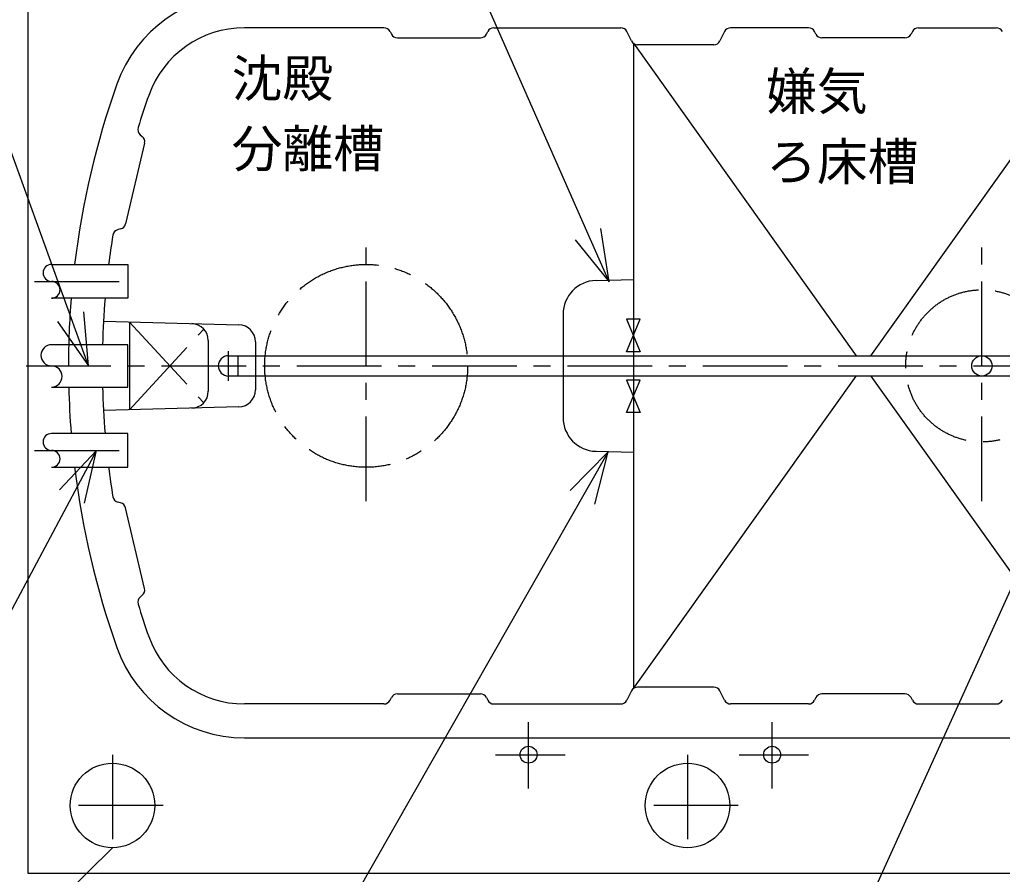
# Model space of a CAD drawing. Units: millimetres, scale not verified. Extents: x -14850 to 14850, y -10500 to 10500.
# Drawn here: x -10206 to -7302, y -314 to 2214 of the extents above; entities that cross this region are included whole.
import ezdxf
from ezdxf.enums import TextEntityAlignment as Align

# ---------------------------------------------------------------- set-up
doc = ezdxf.new("R2010")
doc.units = ezdxf.units.MM
doc.header["$LTSCALE"] = 50
doc.linetypes.add('CHAIN1', pattern=[8, 5, -1, 1, -1])
doc.linetypes.add('LONG_DASHED1', pattern=[7, 6, -1])
for name, color, linetype, lineweight in [('0-0_製作', 5, 'Continuous', 25), ('0-1_躯体', 3, 'Continuous', 25), ('0-2_空気管', 3, 'Continuous', 25), ('0-6_文字', 5, 'Continuous', 25)]:
    doc.layers.add(name, color=color, linetype=linetype, lineweight=lineweight)
doc.styles.add('ＭＳ ゴシック', font='')
doc.styles.get('ＭＳ ゴシック').set_extended_font_data('MS Gothic')

msp = doc.modelspace()

# ---------------------------------------------------------------- linework, layer by layer
at = {"layer": '0-0_製作', "color": 3}
msp.add_circle((-7362.05, 1189.81), 30, dxfattribs=at)
at = {"layer": '0-1_躯体'}
for p, q in [((-8464.05, 1437.94), (-9097.06, 2877.67)), ((-9129.41, 2189.81), (-9541.95, 2189.81)), ((-9111.52, 2178.75), (-9107.57, 2170.87)), ((-8826.52, 2170.87), (-8822.57, 2178.75)), ((-8804.69, 2189.81), (-8429.41, 2189.81)), ((-8397.57, 2150.87), (-8411.52, 2178.75)), ((-8122.57, 2178.75), (-8136.52, 2150.87)), ((-7874.41, 2189.81), (-8104.69, 2189.81)), ((-7852.57, 2170.87), (-7856.52, 2178.75)), ((-7567.57, 2178.75), (-7571.52, 2170.87)), ((-7549.69, 2189.81), (-7319.41, 2189.81)), ((-9089.69, 2159.81), (-8844.41, 2159.81)), ((-7589.41, 2159.81), (-7834.69, 2159.81)), ((-8392.05, 2144.09), (-8392.05, 235.53)), ((-8392.05, 2144.09), (-7733.42, 1219.81)), ((-8154.41, 2139.81), (-8379.69, 2139.81)), ((-7690.67, 1219.81), (-7032.05, 2144.09)), ((-10003.14, 1189.81), (-10308.12, 2034.45)), ((-9849.88, 1873.42), (-9843.8, 1868.37)), ((-9837.12, 1848.43), (-9893.03, 1609.61)), ((-9907.87, 1594.71), (-9915.56, 1592.89)), ((-8502.65, 1442.36), (-8392.05, 1445.26)), ((-8600.03, 1342.39), (-8600.03, 1037.23)), ((-9958.43, 1321.57), (-9558.03, 1311.09)), ((-9881.57, 1319.56), (-9881.57, 1060.06)), ((-9648.65, 1264.75), (-9648.65, 1114.87)), ((-9509.34, 1261.1), (-9509.34, 1118.52)), ((-9589.2, 1219.81), (-6592.05, 1219.81)), ((-9561.2, 1219.81), (-9561.2, 1159.81)), ((-6592.05, 1159.81), (-9589.2, 1159.81)), ((-8392.05, 235.53), (-7733.42, 1159.81)), ((-7690.67, 1159.81), (-7032.05, 235.53)), ((-10112.05, 1127.31), (-9886.64, 1127.31)), ((-9558.03, 1068.54), (-9958.43, 1058.05)), ((-9979.17, 939.81), (-10270.09, 395.07)), ((-8466.85, 935.53), (-9296.44, -520.81)), ((-8466.85, 935.53), (-8578.71, 821.13)), ((-8506.53, 780.52), (-8466.85, 935.53)), ((-8502.65, 937.26), (-8392.05, 934.36)), ((-7093.03, 936), (-7729.06, -467.34)), ((-9907.87, 784.91), (-9915.56, 786.74)), ((-9837.12, 531.19), (-9893.03, 770.01)), ((-9849.88, 506.2), (-9843.8, 511.25)), ((-8154.41, 239.81), (-8379.69, 239.81)), ((-9111.52, 200.87), (-9107.57, 208.76)), ((-9089.69, 219.81), (-8844.41, 219.81)), ((-8826.52, 208.76), (-8822.57, 200.87)), ((-8397.57, 228.75), (-8411.52, 200.87)), ((-8122.57, 200.87), (-8136.52, 228.75)), ((-7852.57, 208.76), (-7856.52, 200.87)), ((-7589.41, 219.81), (-7834.69, 219.81)), ((-7567.57, 200.87), (-7571.52, 208.76)), ((-9129.41, 189.81), (-9541.95, 189.81)), ((-8804.69, 189.81), (-8429.41, 189.81)), ((-7874.41, 189.81), (-8104.69, 189.81)), ((-7549.69, 189.81), (-7319.41, 189.81)), ((-9541.95, 89.81), (-6217.05, 89.81))]:
    msp.add_line(p, q, dxfattribs=at)
at = {"layer": '0-1_躯体', "linetype": 'LONG_DASHED1'}
msp.add_line((-9589.2, 1145.75), (-9589.2, 1233), dxfattribs=at)
at = {"layer": '0-1_躯体', "color": 2, "linetype": 'CHAIN1'}
for p, q in [((-9932.05, 39.81), (-9932.05, -260.19)), ((-8232.05, 39.81), (-8232.05, -260.19)), ((-9782.05, -110.19), (-10082.05, -110.19)), ((-8082.05, -110.19), (-8382.05, -110.19))]:
    msp.add_line(p, q, dxfattribs=at)
at = {"layer": '0-1_躯体', "color": 2}
msp.add_line((-10224.75, -523.68), (-9932.05, -235.19), dxfattribs=at)
msp.add_lwpolyline([(-10182.05, 2689.81), (-10182.05, -310.19), (-4582.05, -310.19)], dxfattribs=at)
at = {"layer": '0-1_躯体'}
for points in [[(-8564.06, 1562.83), (-8464.05, 1437.94), (-8488.21, 1596.1)], [(-10112.05, 1489.81), (-9886.64, 1489.81), (-9886.64, 1389.81), (-10112.05, 1389.81)], [(-10094.58, 1321.11), (-10003.14, 1189.81), (-10016.68, 1349.24)], [(-9886.64, 1127.31), (-9886.64, 1252.31), (-10112.05, 1252.31)], [(-10112.05, 889.81), (-9886.64, 889.81), (-9886.64, 989.81), (-10112.05, 989.81)], [(-10015.12, 783.9), (-9979.17, 939.81), (-10088.26, 822.76)]]:
    msp.add_lwpolyline(points, dxfattribs=at)
for points in [[(-8372.05, 1327.81), (-8412.05, 1327.81), (-8372.05, 1231.81), (-8412.05, 1231.81)], [(-8372.05, 1147.81), (-8412.05, 1147.81), (-8372.05, 1051.81), (-8412.05, 1051.81)]]:
    msp.add_lwpolyline(points, close=True, dxfattribs=at)
at = {"layer": '0-1_躯体', "color": 2}
for centre in [(-9932.05, -110.19), (-8232.05, -110.19)]:
    msp.add_circle(centre, 125, dxfattribs=at)
at = {"layer": '0-1_躯体'}
for centre, radius, start, end in [((-9541.95, 1889.81), 400, 90, 160.52878), ((-9541.95, 1889.81), 300, 90, 160.52878), ((-9129.41, 2169.81), 20, 26.56505, 90), ((-8804.69, 2169.81), 20, 90, 153.43494), ((-8429.41, 2169.81), 20, 26.56505, 90), ((-8104.69, 2169.81), 20, 90, 153.43494), ((-7874.41, 2169.81), 20, 26.56505, 90), ((-7549.69, 2169.81), 20, 90, 153.43494), ((-7319.41, 2169.81), 20, 26.56505, 90), ((-9089.69, 2179.81), 20, 206.56503, 270), ((-8844.41, 2179.81), 20, 270, 333.43494), ((-8379.69, 2159.81), 20, 206.56503, 270), ((-8154.41, 2159.81), 20, 270, 333.43494), ((-7834.69, 2179.81), 20, 206.56503, 270), ((-7589.41, 2179.81), 20, 270, 333.43494), ((-7562.05, 1189.81), 2500, 160.52878, 173.10789), ((-7562.05, 1189.81), 2400, 160.52878, 162.92087), ((-9837.09, 1888.8), 20, 162.92087, 230.25755), ((-9856.59, 1852.99), 20, 346.8226, 50.25755), ((-9912.5, 1614.17), 20, 283.38765, 346.8226), ((-7562.05, 1189.81), 2400, 170.72435, 172.81923), ((-9910.93, 1573.43), 20, 103.38763, 170.72433), ((-10112.05, 1464.81), 25, 90, 270), ((-10112.05, 1414.81), 25, 270, 90), ((-8500.03, 1342.39), 100, 91.5, 180), ((-7562.05, 1189.81), 2500, 175.41142, 179.99998), ((-7562.05, 1189.81), 2400, 175.2198, 178.50775), ((-9698.65, 1264.75), 50, 0, 88.49998), ((-9559.34, 1261.1), 50, 0, 88.49998), ((-10112.05, 1221.06), 31.25, 90, 270), ((-9589.2, 1189.81), 30, 90, 270), ((-10112.05, 1158.56), 31.25, 270, 90), ((-7562.05, 1189.81), 2500, 181.43253, 184.58855), ((-7562.05, 1189.81), 2400, 181.49223, 184.78018), ((-9698.65, 1114.87), 50, 271.5, 0), ((-9559.34, 1118.52), 50, 271.5, 0), ((-8500.03, 1037.23), 100, 180, 268.5), ((-10112.05, 964.81), 25, 90, 270), ((-10112.05, 914.81), 25, 270, 90), ((-7562.05, 1189.81), 2500, 186.89207, 199.47119), ((-7562.05, 1189.81), 2400, 187.18076, 189.27563), ((-9910.93, 806.19), 20, 189.27563, 256.61234), ((-9912.5, 765.45), 20, 13.17738, 76.61234), ((-9856.59, 526.63), 20, 309.74243, 13.17738), ((-9837.09, 490.82), 20, 129.74243, 197.07912), ((-7562.05, 1189.81), 2400, 197.07912, 199.47121), ((-9541.95, 489.81), 300, 199.47121, 270), ((-9541.95, 489.81), 400, 199.47121, 270), ((-8379.69, 219.81), 20, 90, 153.43494), ((-8154.41, 219.81), 20, 26.56505, 90), ((-9089.69, 199.81), 20, 90, 153.43494), ((-8844.41, 199.81), 20, 26.56505, 90), ((-7834.69, 199.81), 20, 90, 153.43494), ((-7589.41, 199.81), 20, 26.56505, 90), ((-9129.41, 209.81), 20, 270, 333.43494), ((-8804.69, 209.81), 20, 206.56503, 270), ((-8429.41, 209.81), 20, 270, 333.43494), ((-8104.69, 209.81), 20, 206.56503, 270), ((-7874.41, 209.81), 20, 270, 333.43494), ((-7549.69, 209.81), 20, 206.56503, 270), ((-7319.41, 209.81), 20, 270, 333.43494)]:
    msp.add_arc(centre, radius, start, end, dxfattribs=at)
at = {"layer": '0-2_空気管', "linetype": 'CHAIN1'}
for p, q in [((-9182.05, 789.81), (-9182.05, 1589.81)), ((-7362.05, 789.81), (-7362.05, 1589.81)), ((-10162.05, 1439.81), (-9872.77, 1439.81)), ((-9881.57, 1319.56), (-9662.08, 1080.77)), ((-9881.57, 1060.06), (-9662.08, 1298.85)), ((-10187.05, 1189.81), (-4575.57, 1189.81)), ((-10162.05, 939.81), (-9872.77, 939.81))]:
    msp.add_line(p, q, dxfattribs=at)
for centre, radius in [((-9182.05, 1189.81), 300), ((-7362.05, 1189.81), 225)]:
    msp.add_circle(centre, radius, dxfattribs=at)
at = {"layer": '0-6_文字', "color": 7}
for p, q in [((-8702.05, -60.39), (-8702.05, 136.09)), ((-7982.05, -60.39), (-7982.05, 136.09)), ((-8799.37, 39.81), (-8594.22, 39.81)), ((-8079.37, 39.81), (-7874.22, 39.81))]:
    msp.add_line(p, q, dxfattribs=at)
for centre in [(-8702.05, 39.81), (-7982.05, 39.81)]:
    msp.add_circle(centre, 25, dxfattribs=at)

# ---------------------------------------------------------------- texts
at = {"layer": '0-1_躯体', "color": 4, "style": 'ＭＳ ゴシック'}
for s, p in [('沈殿', (-9579.7, 1952.39)), ('嫌気', (-7999.88, 1914.16)), ('分離槽', (-9579.7, 1744.39)), ('ろ床槽', (-7999.88, 1706.16))]:
    msp.add_text(s, height=110, dxfattribs=at).set_placement(p, align=Align.BOTTOM_LEFT)

doc.saveas('drawing.dxf')
